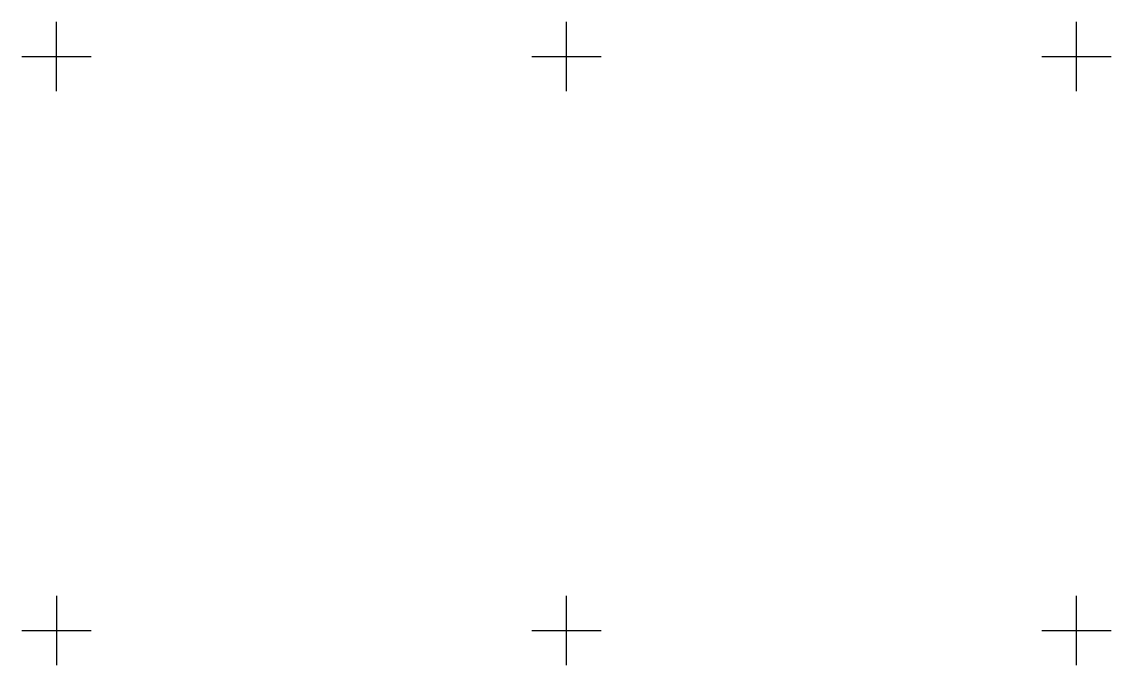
# Model space of a CAD drawing. Extents: x -1 to 161, y -8 to 88.
import ezdxf

# ---------------------------------------------------------------- set-up
doc = ezdxf.new("R2010")
doc.units = 0
doc.header["$LTSCALE"] = 10
doc.header["$MEASUREMENT"] = 0
doc.linetypes.add('CENTER', pattern=[2, 1.25, -0.25, 0.25, -0.25])
doc.layers.add('GENERAL', color=7, linetype='CONTINUOUS')

msp = doc.modelspace()

# ---------------------------------------------------------------- linework, layer by layer
at = {"layer": 'GENERAL', "color": 1, "linetype": 'CENTER'}
for p, q in [((4.5, 77.375, 2), (4.5, 87.625, 2)), ((80, 77.375, 2), (80, 87.625, 2)), ((155.5, 77.375, 2), (155.5, 87.625, 2)), ((-0.625, 82.5, 2), (9.625, 82.5, 2)), ((74.875, 82.5, 2), (85.125, 82.5, 2)), ((150.375, 82.5, 2), (160.625, 82.5, 2)), ((4.5, 2.625, 2), (4.5, -7.625, 2)), ((80, -7.625, 2), (80, 2.625, 2)), ((155.5, -7.625, 2), (155.5, 2.625, 2)), ((-0.625, -2.5, 2), (9.625, -2.5, 2)), ((74.875, -2.5, 2), (85.125, -2.5, 2)), ((150.375, -2.5, 2), (160.625, -2.5, 2))]:
    msp.add_line(p, q, dxfattribs=at)

doc.saveas('drawing.dxf')
